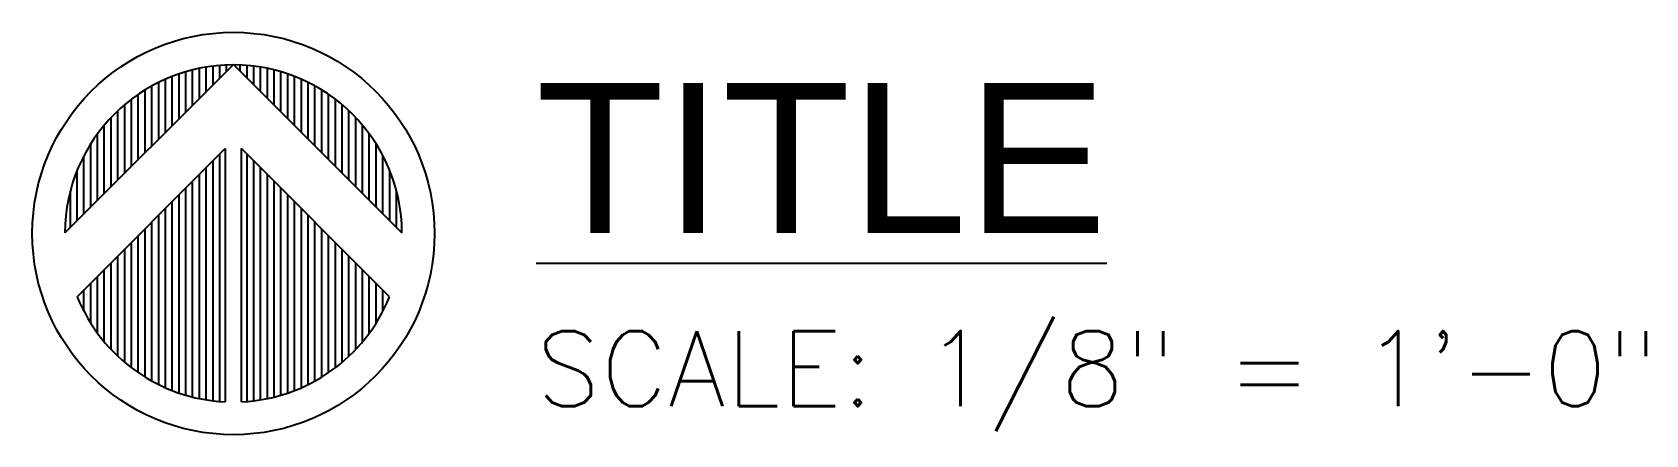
# Model space of a CAD drawing. Extents: x 1090 to 1092.02, y 95.89 to 96.4.
import ezdxf

# ---------------------------------------------------------------- set-up
doc = ezdxf.new("R2010")
doc.units = 0
doc.header["$MEASUREMENT"] = 0
doc.layers.get('0').update_dxf_attribs({"linetype": 'CONTINUOUS'})
doc.layers.add('TEXT', color=1, linetype='CONTINUOUS')
doc.styles.add('ARIAL', font='ARIAL.TTF', dxfattribs={"height": 0.1875})
doc.styles.add('ROMANS', font='romans.shx', dxfattribs={"width": 0.9, "height": 0.09375})

# ---------------------------------------------------------------- blocks, each defined once
blk = doc.blocks.new('*X3')
at = {"color": 0}
for p, q in [((2.21, 60), (15.62, 60)), ((4.71, 57.5), (23.19, 57.5)), ((7.21, 55), (28.62, 55)), ((9.71, 52.5), (32.98, 52.5)), ((12.21, 50), (36.66, 50)), ((14.71, 47.5), (39.85, 47.5)), ((17.21, 45), (42.65, 45)), ((19.71, 42.5), (45.14, 42.5)), ((22.21, 40), (47.37, 40)), ((24.71, 37.5), (49.37, 37.5)), ((27.21, 35), (51.18, 35)), ((29.71, 32.5), (52.8, 32.5)), ((32.21, 30), (54.26, 30)), ((34.71, 27.5), (55.57, 27.5)), ((37.21, 25), (56.74, 25)), ((39.71, 22.5), (57.77, 22.5)), ((42.21, 20), (58.69, 20)), ((44.71, 17.5), (59.48, 17.5)), ((47.21, 15), (60.16, 15)), ((49.71, 12.5), (60.73, 12.5)), ((52.21, 10), (61.19, 10)), ((54.71, 7.5), (61.54, 7.5)), ((57.21, 5), (61.8, 5)), ((59.71, 2.5), (61.95, 2.5)), ((62, 0), (62.21, 0))]:
    blk.add_line(p, q, dxfattribs=at)
blk = doc.blocks.new('*X0')
at = {"color": 0}
for p, q in [((-28.62, 55), (-20.79, 55)), ((-39.85, 47.5), (-13.29, 47.5)), ((-36.66, 50), (-15.79, 50)), ((-32.98, 52.5), (-18.29, 52.5)), ((-45.14, 42.5), (-8.29, 42.5)), ((-42.65, 45), (-10.79, 45)), ((-49.37, 37.5), (-3.29, 37.5)), ((-47.37, 40), (-5.79, 40)), ((-54.26, 30), (4.21, 30)), ((-52.8, 32.5), (1.71, 32.5)), ((-51.18, 35), (-0.79, 35)), ((-56.74, 25), (9.21, 25)), ((-55.57, 27.5), (6.71, 27.5)), ((-58.69, 20), (14.21, 20)), ((-57.77, 22.5), (11.71, 22.5)), ((-60.73, 12.5), (21.71, 12.5)), ((-60.16, 15), (19.21, 15)), ((-59.48, 17.5), (16.71, 17.5)), ((-61.54, 7.5), (26.71, 7.5)), ((-61.19, 10), (24.21, 10)), ((-61.8, 5), (29.21, 5))]:
    blk.add_line(p, q, dxfattribs=at)
blk = doc.blocks.new('*X2')
at = {"color": 0}
for p, q in [((57.21, -5), (61.8, -5)), ((59.71, -2.5), (61.95, -2.5)), ((52.21, -10), (61.19, -10)), ((54.71, -7.5), (61.54, -7.5)), ((44.71, -17.5), (59.48, -17.5)), ((47.21, -15), (60.16, -15)), ((49.71, -12.5), (60.73, -12.5)), ((39.71, -22.5), (57.77, -22.5)), ((42.21, -20), (58.69, -20)), ((34.71, -27.5), (55.57, -27.5)), ((37.21, -25), (56.74, -25)), ((27.21, -35), (51.18, -35)), ((29.71, -32.5), (52.8, -32.5)), ((32.21, -30), (54.26, -30)), ((22.21, -40), (47.37, -40)), ((24.71, -37.5), (49.37, -37.5)), ((17.21, -45), (42.65, -45)), ((19.71, -42.5), (45.14, -42.5)), ((9.71, -52.5), (32.98, -52.5)), ((12.21, -50), (36.66, -50)), ((14.71, -47.5), (39.85, -47.5)), ((4.71, -57.5), (23.19, -57.5)), ((7.21, -55), (28.62, -55)), ((2.21, -60), (15.62, -60))]:
    blk.add_line(p, q, dxfattribs=at)
blk = doc.blocks.new('*X1')
at = {"color": 0}
for p, q in [((-61.8, -5), (29.21, -5)), ((-61.54, -7.5), (26.71, -7.5)), ((-61.19, -10), (24.21, -10)), ((-60.73, -12.5), (21.71, -12.5)), ((-60.16, -15), (19.21, -15)), ((-59.48, -17.5), (16.71, -17.5)), ((-58.69, -20), (14.21, -20)), ((-57.77, -22.5), (11.71, -22.5)), ((-56.74, -25), (9.21, -25)), ((-55.57, -27.5), (6.71, -27.5)), ((-54.26, -30), (4.21, -30)), ((-52.8, -32.5), (1.71, -32.5)), ((-51.18, -35), (-0.79, -35)), ((-49.37, -37.5), (-3.29, -37.5)), ((-47.37, -40), (-5.79, -40)), ((-45.14, -42.5), (-8.29, -42.5)), ((-42.65, -45), (-10.79, -45)), ((-39.85, -47.5), (-13.29, -47.5)), ((-36.66, -50), (-15.79, -50)), ((-32.98, -52.5), (-18.29, -52.5)), ((-28.62, -55), (-20.79, -55))]:
    blk.add_line(p, q, dxfattribs=at)
blk = doc.blocks.new('NORTH_ARROW')
for p, q in [((0, 0.2112), (-0.2105, 0.0007)), ((0, 0.2112), (0.2105, 0.0007)), ((-0.1951, -0.079), (-0.0102, 0.106)), ((-0.0102, 0.106), (-0.0102, -0.2103)), ((0.1951, -0.079), (0.0102, 0.106)), ((0.0102, -0.2103), (0.0102, 0.106))]:
    blk.add_line(p, q)
blk.add_circle((0, 0), 0.2512)
for start, end in [(90, 179.8055), (0.1945, 90), (202.0353, 267.2265), (272.7735, 337.9647)]:
    blk.add_arc((0, 0), 0.2105, start, end)
at = {"xscale": 0.003395270270274864, "yscale": 0.003395270270274864, "zscale": 0.003395270270270271, "rotation": 90}
for name in ['*X3', '*X2', '*X0', '*X1']:
    blk.add_blockref(name, (0, 0), dxfattribs=at)

msp = doc.modelspace()

# ---------------------------------------------------------------- block references
at = {"layer": 'TEXT'}
msp.add_blockref('NORTH_ARROW', (1090.2538, 96.1453), dxfattribs=at)

# ---------------------------------------------------------------- texts
for s, height, style, p in [('%%uTITLE', 0.1875, 'ARIAL', (1090.6318, 96.1458)), ('SCALE: 1/8" = 1\'-0"', 0.09375, 'ROMANS', (1090.6318, 95.9296))]:
    msp.add_text(s, height=height, dxfattribs=dict(at, style=style)).set_placement(p)

doc.saveas('drawing.dxf')
